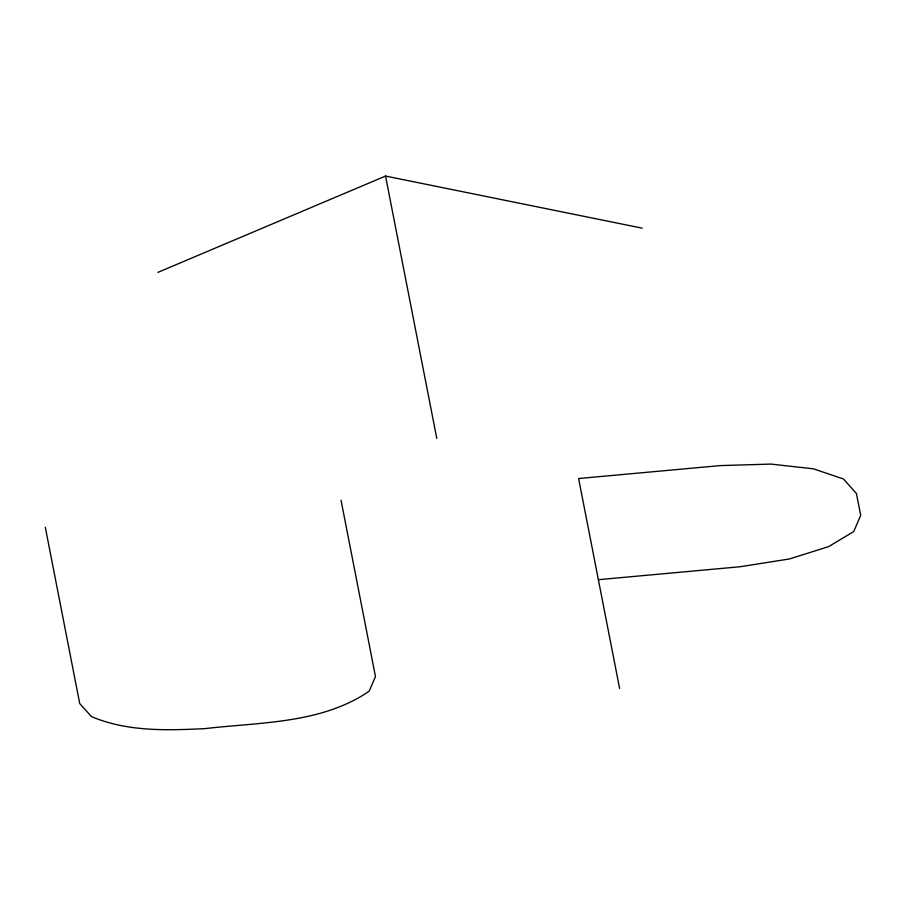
<?xml version="1.0" encoding="UTF-8"?>
<svg xmlns="http://www.w3.org/2000/svg" width="906" height="906" viewBox="0 0 906 906"><rect width="100%" height="100%" fill="white"/><g stroke="black" fill="none" stroke-linecap="round" stroke-linejoin="round"><path stroke-width="1.36" d="M157.893 272.378L385.548 176.058L642.184 228.153M598.368 579.693L740.055 566.748L789.364 558.979L828.571 546.646L853.701 531.596L860.7 515.378L856.43 493.51L843.429 478.968L813.373 468.81L770.836 464.087L720.304 465.593L578.617 478.527L619.602 688.435M385.548 176.058L436.783 438.436M341.041 500.225L375.469 676.556L369.138 691.221C321.2 723.917 260.056 722.173 204.643 728.65C166.681 730.451 127.157 731.776 91.461 716.589L79.728 703.566L45.3 527.235"/></g></svg>
